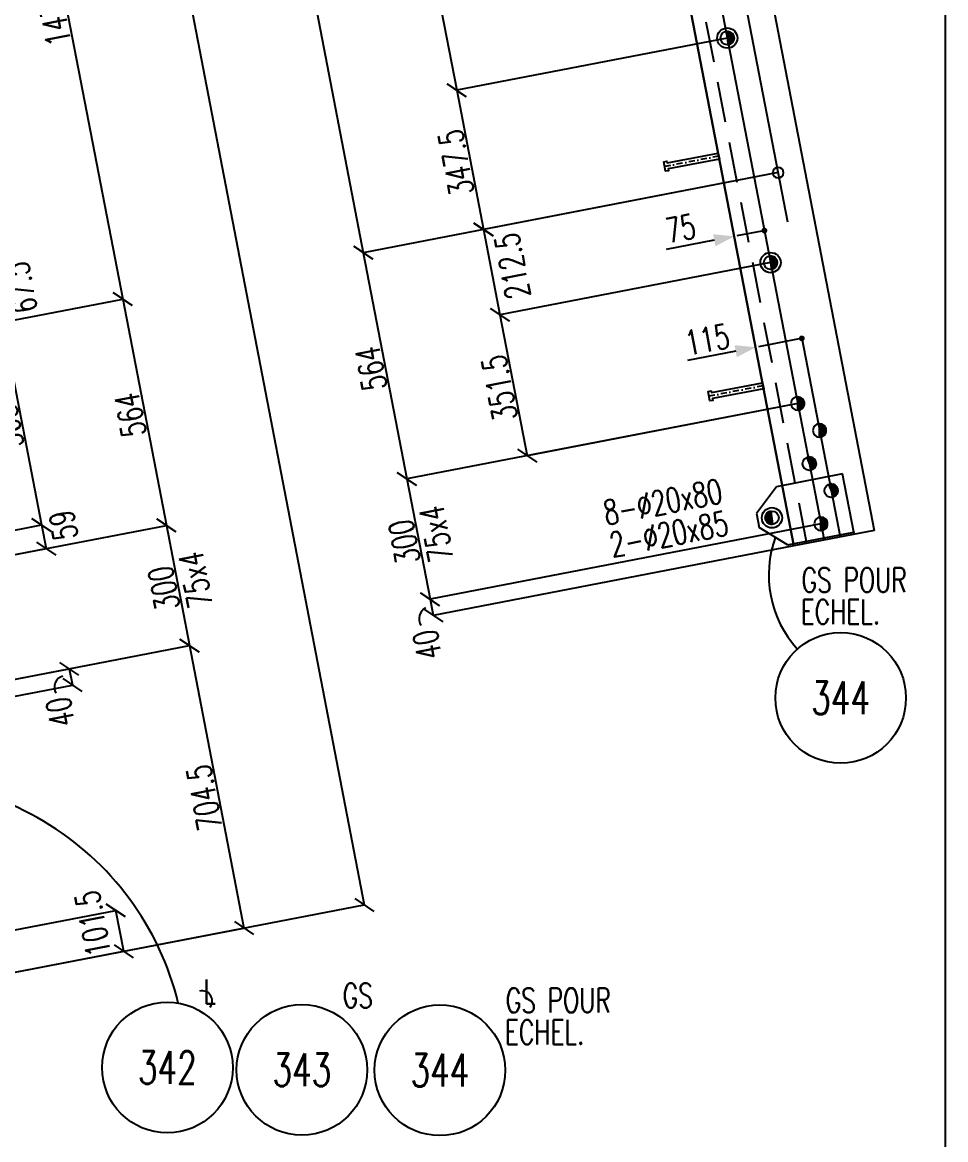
# Model space of a CAD drawing. Extents: x 533388 to 549608, y -33951 to -22449.
# Drawn here: x 547346 to 549608, y -30107 to -27372 of the extents above; entities that cross this region are included whole.
import ezdxf
from ezdxf.enums import TextEntityAlignment as Align

# ---------------------------------------------------------------- set-up
doc = ezdxf.new("R2010")
doc.units = 0
doc.header["$LTSCALE"] = 200
doc.header["$MEASUREMENT"] = 0
doc.linetypes.add('DASHDOT', pattern=[1, 0.5, -0.25, 0, -0.25])
doc.linetypes.add('DASHED', pattern=[0.75, 0.5, -0.25])
doc.layers.get('0').update_dxf_attribs({"linetype": 'CONTINUOUS'})
for name, color, linetype in [('ASSI', 6, 'CONTINUOUS'), ('BOLLINI_1', 7, 'CONTINUOUS'), ('Echelon', 1, 'CONTINUOUS'), ('FORI', 2, 'CONTINUOUS'), ('LINEA_ANG', 2, 'CONTINUOUS'), ('LINEE_PIASTRA', 2, 'CONTINUOUS'), ('LINEE_PIASTRE', 2, 'CONTINUOUS'), ('LS', 7, 'CONTINUOUS'), ('MZ', 6, 'DASHDOT'), ('PIASTRE', 5, 'CONTINUOUS'), ('QT_MAL', 7, 'CONTINUOUS'), ('QT_MPR', 7, 'CONTINUOUS'), ('QT_MSP', 7, 'CONTINUOUS'), ('TESTI_A_P', 7, 'CONTINUOUS'), ('TRAT-Y', 7, 'DASHED')]:
    doc.layers.add(name, color=color, linetype=linetype)
doc.styles.add('QUOTE', font='ROMANS8.SHX', dxfattribs={"width": 0.7})
doc.styles.add('RQL', font='ROMANS8.SHX', dxfattribs={"width": 0.7})
doc.styles.add('RS', font='ROMANS8.shx', dxfattribs={"width": 0.7})
doc.styles.get("Standard").update_dxf_attribs({"font": 'ROMANS8.SHX', "width": 0.7})
doc.dimstyles.new('FRECCE1', dxfattribs={"dimtxt": 60, "dimasz": 6.66, "dimexe": 0, "dimexo": 0, "dimgap": 1, "dimtad": 1, "dimzin": 0, "dimdsep": 46, "dimtxsty": 'RS', "dimblk1": 'QUOTP', "dimblk2": 'QUOTF', "dimsah": 1, "dimcen": 0, "dimclrd": 2, "dimclre": 2, "dimclrt": 7, "dimadec": 0, "dimazin": 0, "dimtfac": 1, "dimtix": 1, "dimtmove": 2, "dimatfit": 3, "dimldrblk": 'QUOTP', "dimfxl": 1, "dimtolj": 1, "dimtzin": 0, "dimarcsym": 0})
doc.dimstyles.new('TRATTO', dxfattribs={"dimscale": 0, "dimtxt": 60, "dimasz": 40, "dimexe": 0, "dimexo": 0, "dimgap": 5, "dimtad": 1, "dimrnd": 0.5, "dimdsep": 46, "dimtxsty": 'RS', "dimblk1": 'OBLIQUE', "dimblk2": 'OBLIQUE', "dimsah": 1, "dimcen": 0.09, "dimclrd": 2, "dimclre": 2, "dimclrt": 7, "dimadec": 0, "dimazin": 0, "dimtfac": 1, "dimtix": 1, "dimtmove": 2, "dimatfit": 3, "dimfxl": 1, "dimtolj": 1, "dimtzin": 0, "dimarcsym": 0})

# ---------------------------------------------------------------- blocks, each defined once
blk = doc.blocks.new('20')
at = {"color": 0}
for p, q in [((0, 0.98), (0.02, 1)), ((0, 0.94), (0.06, 1)), ((1, -0.01), (0, 0.99)), ((0, 0.89), (0.1, 0.99)), ((0, 0.85), (0.14, 0.99)), ((0, 0.8), (0.18, 0.98)), ((0, 0.76), (0.22, 0.98)), ((0, 0.71), (0.25, 0.97)), ((0, 0.67), (0.29, 0.96)), ((1, -0.05), (0, 0.95)), ((0, 0.62), (0.32, 0.95)), ((0, 0.58), (0.36, 0.93)), ((0, 0.53), (0.39, 0.92)), ((0, 0.49), (0.42, 0.91)), ((1, -0.09), (0, 0.9)), ((0, 0.44), (0.45, 0.89)), ((0, 0.4), (0.48, 0.88)), ((0.99, -0.13), (0, 0.86)), ((0, 0.35), (0.51, 0.86)), ((0, 0.31), (0.54, 0.84)), ((0, 0.26), (0.56, 0.83)), ((0.99, -0.17), (0, 0.81)), ((0, 0.22), (0.59, 0.81)), ((0, 0.17), (0.61, 0.79)), ((0.98, -0.21), (0, 0.77)), ((0, 0.13), (0.64, 0.77)), ((0, 0.08), (0.66, 0.75)), ((0, 0.04), (0.69, 0.73)), ((0.97, -0.25), (0, 0.72)), ((0, -0.01), (0.71, 0.7)), ((0.96, -0.28), (0, 0.68)), ((0, -0.05), (0.73, 0.68)), ((0, -0.1), (0.75, 0.66)), ((0.95, -0.32), (0, 0.63)), ((0, -0.14), (0.77, 0.63)), ((0, -0.19), (0.79, 0.61)), ((0.94, -0.35), (0, 0.59)), ((0, -0.23), (0.81, 0.58)), ((0, -0.28), (0.83, 0.56)), ((0.92, -0.38), (0, 0.54)), ((0, -0.32), (0.85, 0.53)), ((0.91, -0.41), (0, 0.5)), ((0, -0.36), (0.87, 0.5)), ((0, -0.41), (0.88, 0.47)), ((0.9, -0.44), (0, 0.45)), ((0, -0.45), (0.9, 0.44)), ((0.88, -0.47), (0, 0.41)), ((0, -0.5), (0.91, 0.41)), ((0, -0.54), (0.92, 0.38)), ((0.87, -0.5), (0, 0.36)), ((0, -0.59), (0.94, 0.35)), ((0.85, -0.53), (0, 0.32)), ((0, -0.63), (0.95, 0.31)), ((0, -0.68), (0.96, 0.28)), ((0.83, -0.56), (0, 0.27)), ((0, -0.72), (0.97, 0.25)), ((0.81, -0.58), (0, 0.23)), ((0, -0.77), (0.98, 0.21)), ((0.79, -0.61), (0, 0.18)), ((0, -0.81), (0.99, 0.17)), ((0.77, -0.63), (0, 0.14)), ((0, -0.86), (0.99, 0.13)), ((0.75, -0.66), (0, 0.09)), ((0, -0.9), (1, 0.09)), ((0.73, -0.68), (0, 0.05)), ((0, -0.95), (1, 0.05)), ((0.71, -0.7), (0, 0.01)), ((0, -0.99), (1, 0.01)), ((1, 0.04), (0.04, 1)), ((1, 0.09), (0.09, 1)), ((0.99, 0.14), (0.14, 0.99)), ((0.98, 0.19), (0.19, 0.98)), ((0.97, 0.25), (0.25, 0.97)), ((0.95, 0.31), (0.31, 0.95)), ((0.92, 0.38), (0.38, 0.92)), ((0.88, 0.47), (0.47, 0.88)), ((0.81, 0.59), (0.59, 0.81)), ((0.69, -0.73), (0, -0.04)), ((0.66, -0.75), (0, -0.08)), ((0.64, -0.77), (0, -0.13)), ((0.61, -0.79), (0, -0.17)), ((0.59, -0.81), (0, -0.22)), ((0.56, -0.83), (0, -0.26)), ((0.54, -0.84), (0, -0.31)), ((0.51, -0.86), (0, -0.35)), ((0.48, -0.88), (0, -0.4)), ((0.45, -0.89), (0, -0.44)), ((0.42, -0.91), (0, -0.49)), ((0.39, -0.92), (0, -0.53)), ((0.36, -0.93), (0, -0.58)), ((0.32, -0.95), (0, -0.62)), ((0.29, -0.96), (0, -0.67)), ((0.25, -0.97), (0, -0.71)), ((0.22, -0.98), (0, -0.76)), ((0.18, -0.98), (0, -0.8)), ((0.14, -0.99), (0, -0.85)), ((0.1, -0.99), (0, -0.89)), ((0.04, -1), (1, -0.04)), ((0.09, -1), (1, -0.09)), ((0.14, -0.99), (0.99, -0.14)), ((0.19, -0.98), (0.98, -0.19)), ((0.25, -0.97), (0.97, -0.25)), ((0.31, -0.95), (0.95, -0.31)), ((0.38, -0.92), (0.92, -0.38)), ((0.47, -0.88), (0.88, -0.47)), ((0.59, -0.81), (0.81, -0.59))]:
    blk.add_line(p, q, dxfattribs=at)
blk.add_line((0, 1), (0, -1))
blk.add_circle((0, 0), 1)
blk = doc.blocks.new('16')
blk.add_circle((0, 0), 1)
blk = doc.blocks.new('ASSE98')
blk.add_line((0, 0), (1, 0))
at = {"color": 7, "style": 'QUOTE', "width": 0.5, "flags": 1}
for tag, p in [('TI', (1.38308, 6.82731)), ('DI_S', (1.38308, 6.42178)), ('D_S', (1.38308, 6.02092)), ('E_S', (1.38308, 5.68065)), ('NFORI', (1.36454, 5.29792)), ('ALAR', (1.36349, 4.93246)), ('FAM', (1.3775, 4.54645)), ('ALA', (1.38308, 4.19257)), ('DISP2', (1.38308, 3.84971)), ('DISP1', (1.38308, 3.50686)), ('PINZAF', (1.38308, 3.164)), ('PINZAI', (1.38308, 2.82114)), ('TRP', (1.38308, 2.47829)), ('NP', (1.38308, 2.13543)), ('SV', (1.38308, 1.79257)), ('PESO', (1.38308, 1.44971)), ('QUA', (1.38308, 1.10686)), ('LUN', (1.38308, 0.764)), ('PROF', (1.38308, 0.42114)), ('POS', (1.38308, 0.07829))]:
    blk.add_attdef(tag, p, '', height=0.2, dxfattribs=at)
at = {"color": 7, "flags": 1}
for tag, p in [('LAV1', (3.07431, 6.82847)), ('LAV2', (3.07431, 6.49513)), ('LAV3', (3.07431, 6.1618)), ('LAV4', (3.07431, 5.82847)), ('LAV5', (3.07431, 5.49513)), ('LAV6', (3.07431, 5.1618)), ('LAV7', (3.07431, 4.82847)), ('LAV8', (3.07431, 4.49513)), ('LAV9', (3.07431, 4.1618)), ('LAV10', (3.07431, 3.82847))]:
    blk.add_attdef(tag, p, '', height=0.2, dxfattribs=at)
blk = doc.blocks.new('A$C6E393FD9')
at = {"layer": 'Echelon', "color": 3}
blk.add_lwpolyline([(2.5, 0), (0, 19.8), (168.6, 41.4), (167.9, 47.2), (177.8, 48.5), (181.8, 17.1), (171.9, 15.8), (171.2, 21.6), (2.5, 0)], close=True, dxfattribs=at)
at = {"layer": 'MZ', "ltscale": 0.2}
blk.add_line((1.3, 9.9), (179.8, 32.8), dxfattribs=at)
blk = doc.blocks.new('P20')
at = {"color": 0}
for p, q in [((0, 0.98), (0.02, 1)), ((0, 0.94), (0.06, 1)), ((1, -0.01), (0, 0.99)), ((0, 0.89), (0.1, 0.99)), ((0, 0.85), (0.14, 0.99)), ((0, 0.8), (0.18, 0.98)), ((0, 0.76), (0.22, 0.98)), ((0, 0.71), (0.25, 0.97)), ((0, 0.67), (0.29, 0.96)), ((1, -0.05), (0, 0.95)), ((0, 0.62), (0.32, 0.95)), ((0, 0.58), (0.36, 0.93)), ((0, 0.53), (0.39, 0.92)), ((0, 0.49), (0.42, 0.91)), ((1, -0.09), (0, 0.9)), ((0, 0.44), (0.45, 0.89)), ((0, 0.4), (0.48, 0.88)), ((0.99, -0.13), (0, 0.86)), ((0, 0.35), (0.51, 0.86)), ((0, 0.31), (0.54, 0.84)), ((0, 0.26), (0.56, 0.83)), ((0.99, -0.17), (0, 0.81)), ((0, 0.22), (0.59, 0.81)), ((0, 0.17), (0.61, 0.79)), ((0.98, -0.21), (0, 0.77)), ((0, 0.13), (0.64, 0.77)), ((0, 0.08), (0.66, 0.75)), ((0, 0.04), (0.69, 0.73)), ((0.97, -0.25), (0, 0.72)), ((0, -0.01), (0.71, 0.7)), ((0.96, -0.28), (0, 0.68)), ((0, -0.05), (0.73, 0.68)), ((0, -0.1), (0.75, 0.66)), ((0.95, -0.32), (0, 0.63)), ((0, -0.14), (0.77, 0.63)), ((0, -0.19), (0.79, 0.61)), ((0.94, -0.35), (0, 0.59)), ((0, -0.23), (0.81, 0.58)), ((0, -0.28), (0.83, 0.56)), ((0.92, -0.38), (0, 0.54)), ((0, -0.32), (0.85, 0.53)), ((0.91, -0.41), (0, 0.5)), ((0, -0.36), (0.87, 0.5)), ((0, -0.41), (0.88, 0.47)), ((0.9, -0.44), (0, 0.45)), ((0, -0.45), (0.9, 0.44)), ((0.88, -0.47), (0, 0.41)), ((0, -0.5), (0.91, 0.41)), ((0, -0.54), (0.92, 0.38)), ((0.87, -0.5), (0, 0.36)), ((0, -0.59), (0.94, 0.35)), ((0.85, -0.53), (0, 0.32)), ((0, -0.63), (0.95, 0.31)), ((0, -0.68), (0.96, 0.28)), ((0.83, -0.56), (0, 0.27)), ((0, -0.72), (0.97, 0.25)), ((0.81, -0.58), (0, 0.23)), ((0, -0.77), (0.98, 0.21)), ((0.79, -0.61), (0, 0.18)), ((0, -0.81), (0.99, 0.17)), ((0.77, -0.63), (0, 0.14)), ((0, -0.86), (0.99, 0.13)), ((0.75, -0.66), (0, 0.09)), ((0, -0.9), (1, 0.09)), ((0.73, -0.68), (0, 0.05)), ((0, -0.95), (1, 0.05)), ((0.71, -0.7), (0, 0.01)), ((0, -0.99), (1, 0.01)), ((1, 0.04), (0.04, 1)), ((1, 0.09), (0.09, 1)), ((0.99, 0.14), (0.14, 0.99)), ((0.98, 0.19), (0.19, 0.98)), ((0.97, 0.25), (0.25, 0.97)), ((0.95, 0.31), (0.31, 0.95)), ((0.92, 0.38), (0.38, 0.92)), ((0.88, 0.47), (0.47, 0.88)), ((0.81, 0.59), (0.59, 0.81)), ((0.69, -0.73), (0, -0.04)), ((0.66, -0.75), (0, -0.08)), ((0.64, -0.77), (0, -0.13)), ((0.61, -0.79), (0, -0.17)), ((0.59, -0.81), (0, -0.22)), ((0.56, -0.83), (0, -0.26)), ((0.54, -0.84), (0, -0.31)), ((0.51, -0.86), (0, -0.35)), ((0.48, -0.88), (0, -0.4)), ((0.45, -0.89), (0, -0.44)), ((0.42, -0.91), (0, -0.49)), ((0.39, -0.92), (0, -0.53)), ((0.36, -0.93), (0, -0.58)), ((0.32, -0.95), (0, -0.62)), ((0.29, -0.96), (0, -0.67)), ((0.25, -0.97), (0, -0.71)), ((0.22, -0.98), (0, -0.76)), ((0.18, -0.98), (0, -0.8)), ((0.14, -0.99), (0, -0.85)), ((0.1, -0.99), (0, -0.89)), ((0.04, -1), (1, -0.04)), ((0.09, -1), (1, -0.09)), ((0.14, -0.99), (0.99, -0.14)), ((0.19, -0.98), (0.98, -0.19)), ((0.25, -0.97), (0.97, -0.25)), ((0.31, -0.95), (0.95, -0.31)), ((0.38, -0.92), (0.92, -0.38)), ((0.47, -0.88), (0.88, -0.47)), ((0.59, -0.81), (0.81, -0.59))]:
    blk.add_line(p, q, dxfattribs=at)
for radius in [1.5, 1]:
    blk.add_circle((0, 0), radius)
blk = doc.blocks.new('MRKR_98')
blk.add_point((0, 0))
at = {"color": 7, "style": 'QUOTE', "width": 0.5, "flags": 1}
for tag, p in [('TI', (3.73, 6.83)), ('NFORI', (3.72, 5.3)), ('DI_S', (3.73, 6.42)), ('D_S', (3.73, 6.02)), ('E_S', (3.73, 5.68)), ('AUX2', (3.71, 4.93)), ('AUX1', (3.73, 4.19)), ('FAM', (3.73, 4.55)), ('COMMESSA', (3.73, 3.85)), ('MD', (3.73, 3.51)), ('MP', (3.73, 3.16)), ('LARGHEZZA', (3.73, 2.82)), ('SPESSORE', (3.73, 2.48)), ('NP', (3.73, 2.14)), ('SV', (3.73, 1.79)), ('PESO', (3.73, 1.45)), ('QUA', (3.73, 1.11)), ('LUN', (3.73, 0.76)), ('PROF', (3.73, 0.42)), ('POS', (3.73, 0.08))]:
    blk.add_attdef(tag, p, '', height=0.2, dxfattribs=at)
at = {"color": 7, "flags": 1}
for tag, p in [('LAV1', (5.26, 6.88)), ('LAV2', (5.26, 6.55)), ('LAV3', (5.26, 6.21)), ('LAV4', (5.26, 5.88)), ('LAV5', (5.26, 5.55)), ('LAV6', (5.26, 5.21)), ('LAV7', (5.26, 4.88)), ('LAV8', (5.26, 4.55)), ('LAV9', (5.26, 4.21)), ('LAV10', (5.26, 3.88))]:
    blk.add_attdef(tag, p, '', height=0.2, dxfattribs=at)
blk = doc.blocks.new('_OBLIQUE')
at = {"color": 0, "linetype": 'ByBlock'}
blk.add_line((-0.5, -0.5), (0.5, 0.5), dxfattribs=at)
blk = doc.blocks.new('*D42')
at = {"layer": 'QT_MPR', "color": 2, "lineweight": -2, "transparency": 16777216}
for p, q in [((546818.2, -23453.6), (547004.2, -23417.7)), ((547004.2, -23417.7), (548183.5, -29532.5)), ((546931.5, -29773.9), (548183.5, -29532.5))]:
    blk.add_line(p, q, dxfattribs=at)
at = {"layer": 'QT_MPR', "color": 2, "lineweight": -2, "transparency": 16777216, "xscale": 40, "yscale": 40, "zscale": 40}
for p, rotation in [((547004.2, -23417.7), 100.9154326102515), ((548183.5, -29532.5), 280.9154326102516)]:
    blk.add_blockref('_OBLIQUE', p, dxfattribs=dict(at, rotation=rotation))
at = {"layer": 'QT_MPR', "color": 7, "transparency": 16777216, "insert": (547559.5, -26481.7), "char_height": 60, "attachment_point": 5, "rotation": 100.9154, "style": 'RS'}
blk.add_mtext('\\A1;6228', dxfattribs=at)
blk = doc.blocks.new('*D56')
at = {"layer": 'QT_MPR', "color": 2, "lineweight": -2, "transparency": 16777216}
for p, q in [((546296.1, -26795.6), (547312.4, -26599.6)), ((547312.4, -26599.6), (547591.9, -28049.2)), ((546575.6, -28245.2), (547591.9, -28049.2))]:
    blk.add_line(p, q, dxfattribs=at)
at = {"layer": 'QT_MPR', "color": 2, "lineweight": -2, "transparency": 16777216, "xscale": 40, "yscale": 40, "zscale": 40}
for p, rotation in [((547312.4, -26599.6), 100.9154326102515), ((547591.9, -28049.2), 280.9154326102516)]:
    blk.add_blockref('_OBLIQUE', p, dxfattribs=dict(at, rotation=rotation))
at = {"layer": 'QT_MPR', "color": 7, "transparency": 16777216, "insert": (547417.8, -27331.1), "char_height": 60, "attachment_point": 5, "rotation": 100.9154, "style": 'RS'}
blk.add_mtext('\\A1;1476.5', dxfattribs=at)
blk = doc.blocks.new('*D57')
at = {"layer": 'QT_MPR', "color": 2, "lineweight": -2, "transparency": 16777216}
for p, q in [((546575.6, -28245.2), (547591.9, -28049.2)), ((547591.9, -28049.2), (547698.7, -28603.2)), ((546741.4, -28787.8), (547698.7, -28603.2))]:
    blk.add_line(p, q, dxfattribs=at)
at = {"layer": 'QT_MPR', "color": 2, "lineweight": -2, "transparency": 16777216, "xscale": 40, "yscale": 40, "zscale": 40}
for p, rotation in [((547591.9, -28049.2), 100.9154326102515), ((547698.7, -28603.2), 280.9154326102516)]:
    blk.add_blockref('_OBLIQUE', p, dxfattribs=dict(at, rotation=rotation))
at = {"layer": 'QT_MPR', "color": 7, "transparency": 16777216, "insert": (547610.9, -28332.8), "char_height": 60, "attachment_point": 5, "rotation": 100.9154, "style": 'RS'}
blk.add_mtext('\\A1;564', dxfattribs=at)
blk = doc.blocks.new('*D58')
at = {"layer": 'QT_MPR', "color": 2, "lineweight": -2, "transparency": 16777216}
for p, q in [((546741.4, -28787.8), (547698.7, -28603.2)), ((547698.7, -28603.2), (547755.5, -28897.7)), ((546798.2, -29082.4), (547755.5, -28897.7))]:
    blk.add_line(p, q, dxfattribs=at)
at = {"layer": 'QT_MPR', "color": 2, "lineweight": -2, "transparency": 16777216, "xscale": 40, "yscale": 40, "zscale": 40}
for p, rotation in [((547698.7, -28603.2), 100.9154326102515), ((547755.5, -28897.7), 280.9154326102516)]:
    blk.add_blockref('_OBLIQUE', p, dxfattribs=dict(at, rotation=rotation))
at = {"layer": 'QT_MPR', "color": 7, "transparency": 16777216, "insert": (547770.1, -28736.7), "char_height": 60, "attachment_point": 5, "rotation": 100.9154, "style": 'RS'}
blk.add_mtext('\\A1;75x4', dxfattribs=at)
blk = doc.blocks.new('*D59')
at = {"layer": 'QT_MPR', "color": 2, "lineweight": -2, "transparency": 16777216}
for p, q in [((546741.4, -28787.8), (547698.7, -28603.2)), ((547698.7, -28603.2), (547755.5, -28897.7)), ((546798.2, -29082.4), (547755.5, -28897.7))]:
    blk.add_line(p, q, dxfattribs=at)
at = {"layer": 'QT_MPR', "color": 2, "lineweight": -2, "transparency": 16777216, "xscale": 40, "yscale": 40, "zscale": 40}
for p, rotation in [((547698.7, -28603.2), 100.9154326102515), ((547755.5, -28897.7), 280.9154326102516)]:
    blk.add_blockref('_OBLIQUE', p, dxfattribs=dict(at, rotation=rotation))
at = {"layer": 'QT_MPR', "color": 7, "transparency": 16777216, "insert": (547692.8, -28757.1), "char_height": 60, "attachment_point": 5, "rotation": 100.9154, "style": 'RS'}
blk.add_mtext('\\A1;300', dxfattribs=at)
blk = doc.blocks.new('*D60')
at = {"layer": 'QT_MPR', "color": 2, "lineweight": -2, "transparency": 16777216}
for p, q in [((546798.2, -29082.4), (547461, -28954.5)), ((547461, -28954.5), (547468.6, -28994.2)), ((546879.5, -29107.8), (547468.6, -28994.2))]:
    blk.add_line(p, q, dxfattribs=at)
at = {"layer": 'QT_MPR', "color": 2, "lineweight": -2, "transparency": 16777216, "xscale": 40, "yscale": 40, "zscale": 40}
for p, rotation in [((547461, -28954.5), 100.9154326102515), ((547468.6, -28994.2), 280.9154326102516)]:
    blk.add_blockref('_OBLIQUE', p, dxfattribs=dict(at, rotation=rotation))
at = {"layer": 'QT_MPR', "color": 7, "transparency": 16777216, "insert": (547438.9, -29060.2), "char_height": 60, "attachment_point": 5, "rotation": 100.9154, "style": 'RS'}
blk.add_mtext('\\A1;40', dxfattribs=at)
blk = doc.blocks.new('*D61')
at = {"layer": 'QT_MPR', "color": 2, "lineweight": -2, "transparency": 16777216}
for p, q in [((546798.2, -29082.4), (547755.5, -28897.7)), ((547755.5, -28897.7), (547888.9, -29589.3)), ((546931.5, -29773.9), (547888.9, -29589.3))]:
    blk.add_line(p, q, dxfattribs=at)
at = {"layer": 'QT_MPR', "color": 2, "lineweight": -2, "transparency": 16777216, "xscale": 40, "yscale": 40, "zscale": 40}
for p, rotation in [((547755.5, -28897.7), 100.9154326102515), ((547888.9, -29589.3), 280.9154326102516)]:
    blk.add_blockref('_OBLIQUE', p, dxfattribs=dict(at, rotation=rotation))
at = {"layer": 'QT_MPR', "color": 7, "transparency": 16777216, "insert": (547791.7, -29269.9), "char_height": 60, "attachment_point": 5, "rotation": 100.9154, "style": 'RS'}
blk.add_mtext('\\A1;704.5', dxfattribs=at)
blk = doc.blocks.new('*D73')
at = {"layer": 'QT_MSP', "color": 2, "lineweight": -2, "transparency": 16777216}
for p, q in [((546621.8, -28167.8), (547284.6, -28040)), ((547284.6, -28040), (547297.3, -28106)), ((546575.6, -28245.2), (547297.3, -28106))]:
    blk.add_line(p, q, dxfattribs=at)
at = {"layer": 'QT_MSP', "color": 2, "lineweight": -2, "transparency": 16777216, "xscale": 40, "yscale": 40, "zscale": 40}
for p, rotation in [((547284.6, -28040), 100.9154326102515), ((547297.3, -28106), 280.9154326102516)]:
    blk.add_blockref('_OBLIQUE', p, dxfattribs=dict(at, rotation=rotation))
at = {"layer": 'QT_MSP', "color": 7, "transparency": 16777216, "insert": (547342.2, -28021), "char_height": 60, "attachment_point": 5, "rotation": 100.9154, "style": 'RS'}
blk.add_mtext('\\A1;67.5', dxfattribs=at)
blk = doc.blocks.new('*D74')
at = {"layer": 'QT_MSP', "color": 2, "lineweight": -2, "transparency": 16777216}
for p, q in [((546575.6, -28245.2), (547297.3, -28106)), ((547297.3, -28106), (547393, -28602.1)), ((546730.2, -28730), (547393, -28602.1))]:
    blk.add_line(p, q, dxfattribs=at)
at = {"layer": 'QT_MSP', "color": 2, "lineweight": -2, "transparency": 16777216, "xscale": 40, "yscale": 40, "zscale": 40}
for p, rotation in [((547297.3, -28106), 100.9154326102515), ((547393, -28602.1), 280.9154326102516)]:
    blk.add_blockref('_OBLIQUE', p, dxfattribs=dict(at, rotation=rotation))
at = {"layer": 'QT_MSP', "color": 7, "transparency": 16777216, "insert": (547310.8, -28360.7), "char_height": 60, "attachment_point": 5, "rotation": 100.9154, "style": 'RS'}
blk.add_mtext('\\A1;505', dxfattribs=at)
blk = doc.blocks.new('*D75')
at = {"layer": 'QT_MSP', "color": 2, "lineweight": -2, "transparency": 16777216}
for p, q in [((546730.2, -28730), (547393, -28602.1)), ((547393, -28602.1), (547404.2, -28660)), ((546741.4, -28787.8), (547404.2, -28660))]:
    blk.add_line(p, q, dxfattribs=at)
at = {"layer": 'QT_MSP', "color": 2, "lineweight": -2, "transparency": 16777216, "xscale": 40, "yscale": 40, "zscale": 40}
for p, rotation in [((547393, -28602.1), 100.9154326102515), ((547404.2, -28660), 280.9154326102516)]:
    blk.add_blockref('_OBLIQUE', p, dxfattribs=dict(at, rotation=rotation))
at = {"layer": 'QT_MSP', "color": 7, "transparency": 16777216, "insert": (547446.7, -28602.9), "char_height": 60, "attachment_point": 5, "rotation": 100.9154, "style": 'RS'}
blk.add_mtext('\\A1;59', dxfattribs=at)
blk = doc.blocks.new('*D90')
at = {"layer": 'QT_MPR', "color": 2, "lineweight": -2, "transparency": 16777216}
for p, q in [((548917.8, -26290), (547901.5, -26486)), ((547901.5, -26486), (548181, -27935.6)), ((549197.3, -27739.6), (548181, -27935.6))]:
    blk.add_line(p, q, dxfattribs=at)
at = {"layer": 'QT_MPR', "color": 2, "lineweight": -2, "transparency": 16777216, "xscale": 40, "yscale": 40, "zscale": 40}
for p, rotation in [((547901.5, -26486), 100.9154326102391), ((548181, -27935.6), 280.9154326102391)]:
    blk.add_blockref('_OBLIQUE', p, dxfattribs=dict(at, rotation=rotation))
at = {"layer": 'QT_MPR', "color": 7, "transparency": 16777216, "insert": (548006.9, -27217.4), "char_height": 60, "attachment_point": 5, "rotation": 100.9154, "style": 'RS'}
blk.add_mtext('\\A1;1476.5', dxfattribs=at)
blk = doc.blocks.new('*D91')
at = {"layer": 'QT_MPR', "color": 2, "lineweight": -2, "transparency": 16777216}
for p, q in [((549197.3, -27739.6), (548181, -27935.6)), ((548181, -27935.6), (548287.9, -28489.6)), ((549245.2, -28304.9), (548287.9, -28489.6))]:
    blk.add_line(p, q, dxfattribs=at)
at = {"layer": 'QT_MPR', "color": 2, "lineweight": -2, "transparency": 16777216, "xscale": 40, "yscale": 40, "zscale": 40}
for p, rotation in [((548181, -27935.6), 100.9154326102391), ((548287.9, -28489.6), 280.9154326102391)]:
    blk.add_blockref('_OBLIQUE', p, dxfattribs=dict(at, rotation=rotation))
at = {"layer": 'QT_MPR', "color": 7, "transparency": 16777216, "insert": (548200.1, -28219.2), "char_height": 60, "attachment_point": 5, "rotation": 100.9154, "style": 'RS'}
blk.add_mtext('\\A1;564', dxfattribs=at)
blk = doc.blocks.new('*D92')
at = {"layer": 'QT_MPR', "color": 2, "lineweight": -2, "transparency": 16777216}
for p, q in [((549245.2, -28304.9), (548287.9, -28489.6)), ((548287.9, -28489.6), (548344.7, -28784.1)), ((549302, -28599.5), (548344.7, -28784.1))]:
    blk.add_line(p, q, dxfattribs=at)
at = {"layer": 'QT_MPR', "color": 2, "lineweight": -2, "transparency": 16777216, "xscale": 40, "yscale": 40, "zscale": 40}
for p, rotation in [((548287.9, -28489.6), 100.9154326102391), ((548344.7, -28784.1), 280.9154326102391)]:
    blk.add_blockref('_OBLIQUE', p, dxfattribs=dict(at, rotation=rotation))
at = {"layer": 'QT_MPR', "color": 7, "transparency": 16777216, "insert": (548359.8, -28624), "char_height": 60, "attachment_point": 5, "rotation": 100.9154, "style": 'RS'}
blk.add_mtext('\\A1;75x4', dxfattribs=at)
blk = doc.blocks.new('*D93')
at = {"layer": 'QT_MPR', "color": 2, "lineweight": -2, "transparency": 16777216}
for p, q in [((549245.2, -28304.9), (548287.9, -28489.6)), ((548287.9, -28489.6), (548344.7, -28784.1)), ((549302, -28599.5), (548344.7, -28784.1))]:
    blk.add_line(p, q, dxfattribs=at)
at = {"layer": 'QT_MPR', "color": 2, "lineweight": -2, "transparency": 16777216, "xscale": 40, "yscale": 40, "zscale": 40}
for p, rotation in [((548287.9, -28489.6), 100.9154326102391), ((548344.7, -28784.1), 280.9154326102391)]:
    blk.add_blockref('_OBLIQUE', p, dxfattribs=dict(at, rotation=rotation))
at = {"layer": 'QT_MPR', "color": 7, "transparency": 16777216, "insert": (548281.9, -28643.5), "char_height": 60, "attachment_point": 5, "rotation": 100.9154, "style": 'RS'}
blk.add_mtext('\\A1;300', dxfattribs=at)
blk = doc.blocks.new('*D94')
at = {"layer": 'QT_MPR', "color": 2, "lineweight": -2, "transparency": 16777216}
for p, q in [((549302, -28599.5), (548344.7, -28784.1)), ((549236, -28653.3), (548352.3, -28823.7)), ((548344.7, -28784.1), (548352.3, -28823.7))]:
    blk.add_line(p, q, dxfattribs=at)
at = {"layer": 'QT_MPR', "color": 2, "lineweight": -2, "transparency": 16777216, "xscale": 40, "yscale": 40, "zscale": 40}
for p, rotation in [((548344.7, -28784.1), 100.9154326102391), ((548352.3, -28823.7), 280.9154326102391)]:
    blk.add_blockref('_OBLIQUE', p, dxfattribs=dict(at, rotation=rotation))
at = {"layer": 'QT_MPR', "color": 7, "transparency": 16777216, "insert": (548337.8, -28895.6), "char_height": 60, "attachment_point": 5, "rotation": 100.9154, "style": 'RS'}
blk.add_mtext('\\A1;40', dxfattribs=at)
blk = doc.blocks.new('*D106')
at = {"layer": 'QT_MSP', "color": 2, "lineweight": -2, "transparency": 16777216}
for p, q in [((548970.4, -26879.7), (548307.6, -27007.6)), ((548307.6, -27007.6), (548409.9, -27537.8)), ((549072.6, -27410), (548409.9, -27537.8))]:
    blk.add_line(p, q, dxfattribs=at)
at = {"layer": 'QT_MSP', "color": 2, "lineweight": -2, "transparency": 16777216, "xscale": 40, "yscale": 40, "zscale": 40}
for p, rotation in [((548307.6, -27007.6), 100.9154326102391), ((548409.9, -27537.8), 280.9154326102391)]:
    blk.add_blockref('_OBLIQUE', p, dxfattribs=dict(at, rotation=rotation))
at = {"layer": 'QT_MSP', "color": 7, "transparency": 16777216, "insert": (548324.4, -27279.3), "char_height": 60, "attachment_point": 5, "rotation": 100.9154, "style": 'RS'}
blk.add_mtext('\\A1;540', dxfattribs=at)
blk = doc.blocks.new('*D107')
at = {"layer": 'QT_MSP', "color": 2, "lineweight": -2, "transparency": 16777216}
for p, q in [((549072.6, -27410), (548409.9, -27537.8)), ((548409.9, -27537.8), (548475.6, -27878.8)), ((549197.3, -27739.6), (548475.6, -27878.8))]:
    blk.add_line(p, q, dxfattribs=at)
at = {"layer": 'QT_MSP', "color": 2, "lineweight": -2, "transparency": 16777216, "xscale": 40, "yscale": 40, "zscale": 40}
for p, rotation in [((548409.9, -27537.8), 100.9154326102391), ((548475.6, -27878.8), 280.9154326102391)]:
    blk.add_blockref('_OBLIQUE', p, dxfattribs=dict(at, rotation=rotation))
at = {"layer": 'QT_MSP', "color": 7, "transparency": 16777216, "insert": (548408.4, -27714.9), "char_height": 60, "attachment_point": 5, "rotation": 100.9154, "style": 'RS'}
blk.add_mtext('\\A1;347.5', dxfattribs=at)
blk = doc.blocks.new('*D108')
at = {"layer": 'QT_MSP', "color": 2, "lineweight": -2, "transparency": 16777216}
for p, q in [((549197.3, -27739.6), (548475.6, -27878.8)), ((548475.6, -27878.8), (548515.9, -28087.7)), ((549178.7, -27959.8), (548515.9, -28087.7))]:
    blk.add_line(p, q, dxfattribs=at)
at = {"layer": 'QT_MSP', "color": 2, "lineweight": -2, "transparency": 16777216, "xscale": 40, "yscale": 40, "zscale": 40}
for p, rotation in [((548475.6, -27878.8), 100.9154326102391), ((548515.9, -28087.7), 280.9154326102391)]:
    blk.add_blockref('_OBLIQUE', p, dxfattribs=dict(at, rotation=rotation))
at = {"layer": 'QT_MSP', "color": 7, "transparency": 16777216, "insert": (548546.2, -27968.1), "char_height": 60, "attachment_point": 5, "rotation": 100.9154, "style": 'RS'}
blk.add_mtext('\\A1;212.5', dxfattribs=at)
blk = doc.blocks.new('*D109')
at = {"layer": 'QT_MSP', "color": 2, "lineweight": -2, "transparency": 16777216}
for p, q in [((549178.7, -27959.8), (548515.9, -28087.7)), ((548515.9, -28087.7), (548582.4, -28432.7)), ((549245.2, -28304.9), (548582.4, -28432.7))]:
    blk.add_line(p, q, dxfattribs=at)
at = {"layer": 'QT_MSP', "color": 2, "lineweight": -2, "transparency": 16777216, "xscale": 40, "yscale": 40, "zscale": 40}
for p, rotation in [((548515.9, -28087.7), 100.9154326102391), ((548582.4, -28432.7), 280.9154326102391)]:
    blk.add_blockref('_OBLIQUE', p, dxfattribs=dict(at, rotation=rotation))
at = {"layer": 'QT_MSP', "color": 7, "transparency": 16777216, "insert": (548514.8, -28266.8), "char_height": 60, "attachment_point": 5, "rotation": 100.9154, "style": 'RS'}
blk.add_mtext('\\A1;351.5', dxfattribs=at)
blk = doc.blocks.new('*D113')
at = {"layer": 'LS', "color": 2, "lineweight": -2, "transparency": 16777216}
for p, q in [((547174.5, -29623.5), (547575.1, -29546.2)), ((547594.3, -29646.1), (547575.1, -29546.2)), ((546931.5, -29773.9), (547594.3, -29646.1))]:
    blk.add_line(p, q, dxfattribs=at)
at = {"layer": 'LS', "color": 2, "lineweight": -2, "transparency": 16777216, "xscale": 40, "yscale": 40, "zscale": 40}
for p, rotation in [((547575.1, -29546.2), 100.9154326102435), ((547594.3, -29646.1), 280.9154326102435)]:
    blk.add_blockref('_OBLIQUE', p, dxfattribs=dict(at, rotation=rotation))
at = {"layer": 'LS', "color": 7, "transparency": 16777216, "insert": (547518.6, -29578.3), "char_height": 60, "attachment_point": 5, "rotation": 100.9154, "style": 'RS'}
blk.add_mtext('\\A1;101.5', dxfattribs=at)
blk = doc.blocks.new('QUOTP')
at = {"layer": 'ASSI', "color": 2, "const_width": 1.07}
blk.add_lwpolyline([(-0.53, 0, 1), (0.53, 0, 1)], format="xyb", close=True, dxfattribs=at)
blk = doc.blocks.new('QUOTF')
at = {"layer": 'LS', "color": 2}
blk.add_line((7.5, 0), (25.5, 0), dxfattribs=at)
blk.add_solid([(7.5, 2.25), (0, 0), (7.5, -2.25)], dxfattribs=at)
blk = doc.blocks.new('*D131')
at = {"layer": 'QT_MAL', "color": 2, "lineweight": -2, "transparency": 16777216}
blk.add_line((549248.7, -28146.7), (549148.8, -28166), dxfattribs=at)
at = {"layer": 'QT_MAL', "color": 2, "lineweight": -2, "transparency": 16777216, "xscale": 6.66, "yscale": 6.66, "zscale": 6.66}
for name, p, rotation in [('QUOTP', (549255.2, -28145.4), 10.91543261025151), ('QUOTF', (549142.3, -28167.2), 190.9154326102515)]:
    blk.add_blockref(name, p, dxfattribs=dict(at, rotation=rotation))
at = {"layer": 'QT_MAL', "color": 7, "transparency": 16777216, "insert": (549023.7, -28148.2), "char_height": 60, "attachment_point": 5, "rotation": 10.9154, "style": 'RS'}
blk.add_mtext('\\A1;115', dxfattribs=at)
blk = doc.blocks.new('*D132')
at = {"layer": 'QT_MAL', "color": 2, "lineweight": -2, "transparency": 16777216}
for p, q in [((549089.9, -27895.6), (549089.9, -27895.6)), ((549157, -27882.6), (549096.4, -27894.3)), ((549163.6, -27881.4), (549163.6, -27881.4))]:
    blk.add_line(p, q, dxfattribs=at)
at = {"layer": 'QT_MAL', "color": 2, "lineweight": -2, "transparency": 16777216, "xscale": 6.66, "yscale": 6.66, "zscale": 6.66}
for name, p, rotation in [('QUOTP', (549163.6, -27881.4), 10.91543261025151), ('QUOTF', (549089.9, -27895.6), 190.9154326102515)]:
    blk.add_blockref(name, p, dxfattribs=dict(at, rotation=rotation))
at = {"layer": 'QT_MAL', "color": 7, "transparency": 16777216, "insert": (548958.6, -27876.1), "char_height": 60, "attachment_point": 5, "rotation": 10.9154, "style": 'RS'}
blk.add_mtext('\\A1;75', dxfattribs=at)
blk = doc.blocks.new('xxx')
blk.add_circle((0, 0), 8)
at = {"color": 3, "style": 'RQL', "width": 0.7}
blk.add_attdef('POS', text='', height=4, dxfattribs=at).set_placement((0, 0), align=Align.MIDDLE)
at = {"color": 3, "style": 'RQL', "width": 0.7, "flags": 1}
blk.add_attdef('POS1', (-0.39, -5.42), '', height=2, dxfattribs=at)
at = {"style": 'RQL', "width": 0.7, "flags": 1}
blk.add_attdef('TIPO', (-0.39, -8.66), '', height=2, dxfattribs=at)
blk = doc.blocks.new('bull')
at = {"style": 'RS', "width": 0.7, "flags": 1}
for tag, p in [('NN', (-12.25, 0)), ('DIAMETRO', (0, -4.86)), ('SERRAGGIO', (0, -9.71)), ('LUNGHEZZA', (0, -14.57)), ('NB', (0, -19.43)), ('TIPO', (0, -24.12)), ('EL', (-0.14, -29))]:
    blk.add_attdef(tag, p, '', height=3, dxfattribs=at)
at = {"style": 'RS', "width": 0.7}
blk.add_attdef('BULLONE', (0, 0), '', height=3, dxfattribs=at)

msp = doc.modelspace()

# ---------------------------------------------------------------- linework, layer by layer
at = {"layer": 'LINEA_ANG'}
for p, q in [((548254.976, -22509.932), (549432.416, -28615.434)), ((549236.034, -28653.306), (548058.594, -22547.804)), ((549432.416, -28615.434), (549236.034, -28653.306))]:
    msp.add_line(p, q, dxfattribs=at)
at = {"layer": 'LINEE_PIASTRA'}
for p, q in [((549192.848, -28508.53), (549144.348, -28573.896)), ((549220.305, -28650.906), (549150.976, -28608.263))]:
    msp.add_line(p, q, dxfattribs=at)
at = {"layer": 'LINEE_PIASTRE'}
for p, q in [((549354.863, -28477.285), (549192.848, -28508.53)), ((549382.32, -28619.662), (549354.863, -28477.285)), ((549144.348, -28573.896), (549150.976, -28608.263)), ((549220.305, -28650.906), (549382.32, -28619.662))]:
    msp.add_line(p, q, dxfattribs=at)
at = {"layer": 'LS', "color": 6}
for p, q in [((549220.757, -27861.159), (548572.346, -24498.887)), ((548866.247, -26339.687), (549309.687, -28639.102)), ((549255.171, -28145.177), (549348.963, -28631.528))]:
    msp.add_line(p, q, dxfattribs=at)
at = {"layer": 'LS', "color": 8}
msp.add_lwpolyline([(533387.578, -22471.483), (533387.578, -33951.483), (546107.578, -33951.483), (546107.578, -32351.483), (549607.578, -32351.483), (549607.578, -22471.483), (533387.578, -22471.483)], close=True, dxfattribs=at)
at = {"layer": 'LS', "color": 6}
for centre, radius, start, end in [((549446.35, -28723.848), 272.091, 160.161392, 221.975043), ((548350.797, -28832.386), 32.968, 121.747243, 209.029882), ((547453.379, -29000.142), 28.963, 105.660972, 209.600715), ((547033.74, -29942.452), 714.64, 13.720404, 104.980667), ((547785.97, -29767.844), 25.133, 324.311787, 103.331664)]:
    msp.add_arc(centre, radius, start, end, dxfattribs=at)
at = {"layer": 'TRAT-Y'}
msp.add_line((549267.455, -28647.246), (548090.015, -22541.744), dxfattribs=at)

# ---------------------------------------------------------------- block references
at = {"layer": 'ASSI', "xscale": 6217.999999999999, "rotation": 280.9154326102392}
msp.add_blockref('ASSE98', (548058.594, -22547.804), dxfattribs=at)
at = {"layer": 'BOLLINI_1', "xscale": 19.9979999500073, "yscale": 19.9979999500073, "zscale": 19.9979999500073}
for p, values in [((549350.43, -29025.693), {'POS': '344'}), ((547701.278, -29930.689), {'POS': '342'}), ((548030.731, -29936.436), {'POS': '343'}), ((548368.788, -29937.404), {'POS': '344'})]:
    msp.add_blockref('xxx', p, dxfattribs=at).add_auto_attribs(values)
at = {"layer": 'FORI'}
for name, p, xscale, yscale, zscale, rotation in [('P20', (549072.65, -27409.966), 16.5, 16.5, 16.5, 7.543052222774039), ('16', (549197.319, -27739.623), -13, 13, 13, 21.83086522049062), ('P20', (549178.691, -27959.835), 16.5, 16.5, 16.5, 7.543052222774039), ('20', (549245.241, -28304.925), -16.5, 16.5, 16.5, 180.0000000000057), ('20', (549298.72, -28370.994), -16.5, 16.5, 16.5, 180.0000000000057), ('20', (549273.645, -28452.211), 16.5, 16.5, 16.5, 21.83086522049066), ('20', (549327.124, -28518.28), 16.5, 16.5, 16.5, 21.83086522049259), ('P20', (549182.058, -28584.6), 16.5, 16.5, 16.5, 187.5430522227817), ('20', (549302.049, -28599.497), -16.5, 16.5, 16.5, 180.0000000000076)]:
    msp.add_blockref(name, p, dxfattribs=dict(at, xscale=xscale, yscale=yscale, zscale=zscale, rotation=rotation))
at = {"layer": 'LS', "color": 6, "xscale": 0.75, "yscale": 0.75, "zscale": 0.75, "rotation": 183.6182233075684}
for p in [(549052.499, -27691.62), (549160.914, -28253.798)]:
    msp.add_blockref('A$C6E393FD9', p, dxfattribs=at)
at = {"layer": 'LS', "color": 7, "xscale": 20, "yscale": 20, "zscale": 20, "rotation": 10.93381678575579}
for p, values in [((548776.228, -28603.044), {'BULLONE': '8-%%c20x80                '}), ((548791.402, -28681.592), {'BULLONE': '2-%%c20x85                '})]:
    msp.add_blockref('bull', p, dxfattribs=at).add_auto_attribs(values)
at = {"layer": 'PIASTRE', "xscale": 20, "yscale": 20, "zscale": 20, "rotation": 100.9154326140078}
msp.add_blockref('MRKR_98', (549382.32, -28619.662), dxfattribs=at)

# ---------------------------------------------------------------- texts
at = {"layer": 'TESTI_A_P', "style": 'RS', "width": 0.7}
for s, p in [('GS POUR', (549254.708, -28766.942)), (' ECHEL.', (549223.978, -28844.851)), ('L', (547789.526, -29775.03)), ('GS', (548130.808, -29784.452)), ('GS POUR', (548530.136, -29796.155)), (' ECHEL.', (548499.406, -29874.065))]:
    msp.add_text(s, height=60, dxfattribs=at).set_placement(p)

# ---------------------------------------------------------------- dimensions: what is measured, and where the dimension line sits
at = {"layer": 'LS'}
dim = msp.add_linear_dim(base=(547575.071, -29546.249), p1=(546931.528, -29773.909), p2=(547174.504, -29623.498), angle=100.915433, dimstyle='TRATTO', override={"dimscale": 1}, dxfattribs=at)
dim.commit()
dim.dimension.update_dxf_attribs({"geometry": '*D113', "text_midpoint": (547518.592, -29578.305), "dimtype": 160})
at = {"layer": 'QT_MAL'}
for base, p1, p2, text, picture, middle in [((549089.903, -27895.559), (549163.556, -27881.355), (549089.903, -27895.559), '75', '*D132', (548958.564, -27876.147)), ((549142.294, -28167.223), (549255.223, -28145.445), (549142.294, -28167.223), '115', '*D131', (549023.737, -28148.16))]:
    dim = msp.add_linear_dim(base=base, p1=p1, p2=p2, angle=190.915433, text=text, dimstyle='FRECCE1', dxfattribs=at)
    dim.commit()
    dim.dimension.update_dxf_attribs({"geometry": picture, "text_midpoint": middle, "dimtype": 160})
at = {"layer": 'QT_MPR'}
for base, p1, p2, text, picture, middle in [((548183.47, -29532.473), (546818.21, -23453.569), (546931.528, -29773.909), '6228', '*D42', (547559.489, -26481.711)), ((548181.044, -27935.61), (548917.771, -26290.046), (549197.319, -27739.623), '1476.5', '*D90', (548006.903, -27217.45)), ((547591.9, -28049.226), (546296.074, -26795.637), (546575.625, -28245.214), '1476.5', '*D56', (547417.758, -27331.065)), ((548287.872, -28489.553), (549197.319, -27739.623), (549245.241, -28304.925), '564', '*D91', (548200.091, -28219.209)), ((547698.727, -28603.169), (546575.625, -28245.214), (546741.357, -28787.796), '564', '*D57', (547610.947, -28332.825)), ((548344.68, -28784.125), (549245.241, -28304.925), (549302.049, -28599.497), '300', '*D93', (548281.909, -28643.466)), ((548344.68, -28784.125), (549245.241, -28304.925), (549302.049, -28599.497), '75x4', '*D92', (548359.803, -28623.978)), ((547755.535, -28897.741), (546741.357, -28787.796), (546798.165, -29082.369), '75x4', '*D58', (547770.063, -28736.655)), ((547755.535, -28897.741), (546741.357, -28787.796), (546798.165, -29082.369), '300', '*D59', (547692.764, -28757.082)), ((548352.317, -28823.73), (549302.049, -28599.497), (549236.034, -28653.306), '40', '*D94', (548337.765, -28895.588)), ((547888.898, -29589.281), (546798.165, -29082.369), (546931.528, -29773.909), '704.5', '*D61', (547791.668, -29269.941)), ((547468.6, -28994.154), (546798.165, -29082.369), (546879.456, -29107.77), '40', '*D60', (547438.898, -29060.208))]:
    dim = msp.add_linear_dim(base=base, p1=p1, p2=p2, angle=100.915433, text=text, dimstyle='TRATTO', override={"dimscale": 1}, dxfattribs=at)
    dim.commit()
    dim.dimension.update_dxf_attribs({"geometry": picture, "text_midpoint": middle, "dimtype": 160})
at = {"layer": 'QT_MSP'}
for base, p1, p2, text, picture, middle in [((548409.852, -27537.786), (548970.395, -26879.736), (549072.65, -27409.966), '540', '*D106', (548324.358, -27279.299)), ((548475.617, -27878.802), (549072.65, -27409.966), (549197.319, -27739.623), '347.5', '*D107', (548408.368, -27714.922)), ((548515.894, -28087.655), (549197.319, -27739.623), (549178.691, -27959.835), '212.5', '*D108', (548546.176, -27968.136)), ((547297.327, -28106.034), (546621.786, -28167.772), (546575.625, -28245.214), '67.5', '*D73', (547342.182, -28020.969)), ((548582.444, -28432.745), (549178.691, -27959.835), (549245.241, -28304.925), '351.5', '*D109', (548514.802, -28266.827)), ((547392.999, -28602.131), (546575.625, -28245.214), (546730.202, -28729.951), '505', '*D74', (547310.796, -28360.71)), ((547404.155, -28659.977), (546730.202, -28729.951), (546741.357, -28787.796), '59', '*D75', (547446.667, -28602.892))]:
    dim = msp.add_linear_dim(base=base, p1=p1, p2=p2, angle=100.915433, text=text, dimstyle='TRATTO', override={"dimscale": 1}, dxfattribs=at)
    dim.commit()
    dim.dimension.update_dxf_attribs({"geometry": picture, "text_midpoint": middle, "dimtype": 160})

doc.saveas('drawing.dxf')
